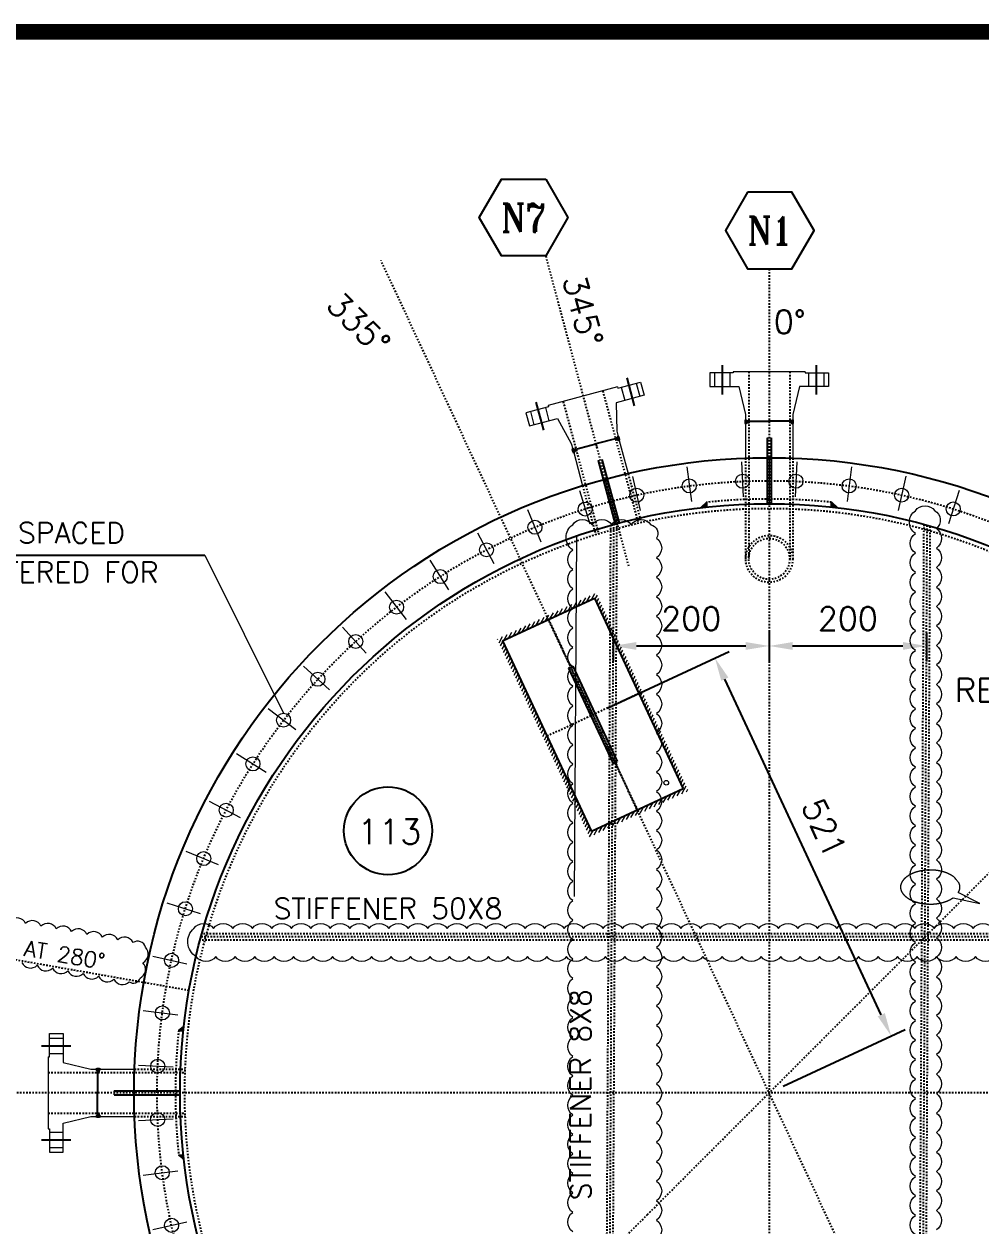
# Model space of a CAD drawing. Header units: inches. Extents: x 26960 to 35074, y -20333 to -19295.
# Drawn here: x 27238.6 to 27300, y -19386.9 to -19309.8 of the extents above; entities that cross this region are included whole.
import ezdxf
from ezdxf.enums import TextEntityAlignment as Align

# ---------------------------------------------------------------- set-up
doc = ezdxf.new("R2010")
doc.units = ezdxf.units.IN
doc.header["$LTSCALE"] = 200
doc.header["$MEASUREMENT"] = 0
for name, pattern in [('CENTER', [2, 1.25, -0.25, 0.25, -0.25]), ('CENTER2', [1.125, 0.75, -0.125, 0.125, -0.125]), ('DASHED', [0.75, 0.5, -0.25]), ('DASHED2', [0.375, 0.25, -0.125]), ('HIDDEN', [0.375, 0.25, -0.125]), ('PHANTOM2', [31.75, 15.875, -3.175, 3.175, -3.175, 3.175, -3.175])]:
    doc.linetypes.add(name, pattern=pattern)
for name, color, linetype, lineweight in [('1 (CEN)', 1, 'CENTER2', 9), ('AM_5', 3, 'Continuous', 15), ('B-OBJ', 7, 'Continuous', 13), ('EQUIPMENT', 4, 'Continuous', 13), ('Hidden Line', 3, 'HIDDEN', 9), ('OBJECT', 7, 'Continuous', 18)]:
    doc.layers.add(name, color=color, linetype=linetype, lineweight=lineweight)
for name, color, linetype in [('BORDER1', 3, 'Continuous'), ('BORDER2', 7, 'Continuous'), ('CEN', 3, 'CENTER'), ('CENTER', 1, 'CENTER'), ('DIMENSION', 8, 'Continuous'), ('text', 3, 'Continuous'), ('WELD', 5, 'Continuous')]:
    doc.layers.add(name, color=color, linetype=linetype)
doc.styles.add("ROMAN'S", font='romans.shx')
doc.styles.add('ROMANC', font='ROMANC', dxfattribs={"height": 5})
doc.styles.add('ROMANS', font='romans.shx')
doc.styles.add('ROMANT', font='romant.shx')
doc.styles.get("Standard").update_dxf_attribs({"font": 'romans.shx'})
doc.dimstyles.new('VEP-5', dxfattribs={"dimscale": 0, "dimtxt": 2.5, "dimasz": 2.5, "dimexe": 1, "dimexo": 1, "dimgap": 1, "dimtad": 1, "dimdec": 0, "dimlfac": 20, "dimzin": 9, "dimdsep": 46, "dimtxsty": 'ROMANS', "dimcen": 0, "dimclrd": 256, "dimclre": 256, "dimclrt": 40, "dimadec": 0, "dimazin": 0, "dimtfac": 1, "dimtdec": 0, "dimtofl": 0, "dimtmove": 0, "dimatfit": 3, "dimfxl": 1.25, "dimlwd": -1, "dimlwe": -1, "dimarcsym": 0})

# ---------------------------------------------------------------- blocks, each defined once
blk = doc.blocks.new('*U67')
at = {"layer": 'B-OBJ', "color": 2}
blk.add_line((0, 22.4), (0, -22.4), dxfattribs=at)
at = {"layer": 'B-OBJ', "color": 7}
blk.add_circle((0, -2.4), 9, dxfattribs=at)
blk = doc.blocks.new('*U66')
at = {"layer": 'B-OBJ', "color": 0, "linetype": 'ByBlock', "lineweight": -2}
for p, rotation in [((-18244.6, -22232), 4.999999999999995), ((-18312.8, -22240.9), 10), ((-18379.9, -22255.8), 15), ((-18445.4, -22276.5), 20.00000000000001), ((-18508.9, -22302.8), 25), ((-18569.9, -22334.5), 29.99999999999999), ((-18627.9, -22371.4), 35.00000000000001), ((-18682.4, -22413.3), 40.00000000000001), ((-18733.1, -22459.7), 45), ((-18779.5, -22510.4), 49.99999999999999), ((-18821.4, -22564.9), 54.99999999999999), ((-18858.3, -22622.9), 59.99999999999999), ((-18890, -22683.9), 65), ((-18916.3, -22747.4), 70), ((-18937, -22812.9), 75.00000000000001), ((-18951.9, -22880), 80.00000000000001), ((-18960.8, -22948.2), 85)]:
    blk.add_blockref('*U67', p, dxfattribs=dict(at, rotation=rotation))
at = {"layer": 'B-OBJ', "color": 0, "linetype": 'ByBlock', "lineweight": -2, "transparency": 16777216}
for p, rotation in [((-18244.6, -22232), 4.999999999999995), ((-18244.6, -22232), 4.999999999999995), ((-18244.6, -22232), 4.999999999999995), ((-18107.3, -22232), 355), ((-18107.3, -22232), 355), ((-18107.3, -22232), 355), ((-18312.8, -22240.9), 10), ((-18312.8, -22240.9), 10), ((-18312.8, -22240.9), 10), ((-18039.1, -22240.9), 350.0000000000001), ((-18039.1, -22240.9), 350.0000000000001), ((-18039.1, -22240.9), 350.0000000000001), ((-18379.9, -22255.8), 15), ((-18379.9, -22255.8), 15), ((-18379.9, -22255.8), 15), ((-17972, -22255.8), 345), ((-17972, -22255.8), 345), ((-17972, -22255.8), 345), ((-18445.4, -22276.5), 20.00000000000001), ((-18445.4, -22276.5), 20.00000000000001), ((-18445.4, -22276.5), 20.00000000000001), ((-17906.5, -22276.5), 340), ((-17906.5, -22276.5), 340), ((-17906.5, -22276.5), 340), ((-18508.9, -22302.8), 25), ((-18508.9, -22302.8), 25), ((-18508.9, -22302.8), 25), ((-17843, -22302.8), 335), ((-17843, -22302.8), 335), ((-17843, -22302.8), 335), ((-18569.9, -22334.5), 29.99999999999999), ((-18569.9, -22334.5), 29.99999999999999), ((-18569.9, -22334.5), 29.99999999999999), ((-17782, -22334.5), 329.9999999999999), ((-17782, -22334.5), 329.9999999999999), ((-17782, -22334.5), 329.9999999999999), ((-18627.9, -22371.4), 35.00000000000001), ((-18627.9, -22371.4), 35.00000000000001), ((-18627.9, -22371.4), 35.00000000000001), ((-17724, -22371.4), 325), ((-17724, -22371.4), 325), ((-17724, -22371.4), 325), ((-18682.4, -22413.3), 40.00000000000001), ((-18682.4, -22413.3), 40.00000000000001), ((-18682.4, -22413.3), 40.00000000000001), ((-18733.1, -22459.7), 45), ((-18733.1, -22459.7), 45), ((-18733.1, -22459.7), 45), ((-18779.5, -22510.4), 49.99999999999999), ((-18779.5, -22510.4), 49.99999999999999), ((-18779.5, -22510.4), 49.99999999999999), ((-18821.4, -22564.9), 54.99999999999999), ((-18821.4, -22564.9), 54.99999999999999), ((-18821.4, -22564.9), 54.99999999999999), ((-18858.3, -22622.9), 59.99999999999999), ((-18858.3, -22622.9), 59.99999999999999), ((-18858.3, -22622.9), 59.99999999999999), ((-18890, -22683.9), 65), ((-18890, -22683.9), 65), ((-18890, -22683.9), 65), ((-18916.3, -22747.4), 70), ((-18916.3, -22747.4), 70), ((-18916.3, -22747.4), 70), ((-18937, -22812.9), 75.00000000000001), ((-18937, -22812.9), 75.00000000000001), ((-18937, -22812.9), 75.00000000000001), ((-18951.9, -22880), 80.00000000000001), ((-18951.9, -22880), 80.00000000000001), ((-18951.9, -22880), 80.00000000000001), ((-18960.8, -22948.2), 85), ((-18960.8, -22948.2), 85), ((-18960.8, -22948.2), 85)]:
    blk.add_blockref('*U67', p, dxfattribs=dict(at, rotation=rotation))
at = {"layer": 'B-OBJ', "color": 0, "linetype": 'ByBlock', "lineweight": -2}
blk.add_blockref('*U67', (-18175.9, -22229), dxfattribs=at)
blk = doc.blocks.new('*D75')
at = {"layer": 'Defpoints', "color": 0, "transparency": 16777216}
for p in [(27282.895, -19350.459), (27275.068, -19354.109), (27286.376, -19378.359)]:
    blk.add_point(p, dxfattribs=at)
at = {"layer": 'text', "transparency": 16777216}
for p, q in [((27275.974, -19353.686), (27283.801, -19350.037)), ((27293.569, -19373.35), (27283.529, -19351.819)), ((27287.282, -19377.936), (27295.109, -19374.287))]:
    blk.add_line(p, q, dxfattribs=at)
for points in [[(27283.756, -19351.713), (27283.302, -19351.924), (27282.895, -19350.459)], [(27293.342, -19373.456), (27293.796, -19373.244), (27294.203, -19374.709)]]:
    blk.add_solid(points, dxfattribs=at)
at = {"layer": 'text', "color": 40, "transparency": 16777216, "insert": (27289.908, -19361.357), "char_height": 1.5, "attachment_point": 5, "rotation": 295, "style": 'ROMANS'}
blk.add_mtext('521', dxfattribs=at)
blk = doc.blocks.new('*D247')
at = {"layer": 'AM_5', "transparency": 16777216}
blk.add_line((27318.608, -19355.963), (27304.589, -19365.704), dxfattribs=at)
blk.add_solid([(27318.75, -19356.168), (27318.465, -19355.758), (27319.839, -19355.107)], dxfattribs=at)
at = {"layer": 'Defpoints', "color": 0, "transparency": 16777216}
for p in [(27319.839, -19355.107), (27252.913, -19401.611)]:
    blk.add_point(p, dxfattribs=at)
at = {"layer": 'AM_5', "color": 40, "transparency": 16777216, "insert": (27307.139, -19361.801), "char_height": 1.5, "attachment_point": 5, "rotation": 34.79354, "style": 'ROMANS'}
blk.add_mtext('%%c1630', dxfattribs=at)
blk = doc.blocks.new('*U254')
at = {"layer": 'BORDER1', "color": 154, "true_color": 0x1859a9, "const_width": 1}
blk.add_lwpolyline([(0, 564), (796, 564), (796, 0), (0, 0)], close=True, dxfattribs=at)
at = {"layer": 'BORDER2', "flags": 8}
for tag, height, style, p in [('REV-B', 2.7, 'ROMANS', (662.761, 125.679)), ('REV-A', 2.7, 'ROMANS', (662.761, 118.679)), ('RE-B', 7, 'ROMANT', (745.338, 6.155))]:
    blk.add_attdef(tag, text='', height=height, dxfattribs=dict(at, style=style)).set_placement(p, align=Align.CENTER)
at = {"layer": 'BORDER2', "style": 'ROMANS', "width": 4.59626}
for tag, p, p2 in [('DATE-B', (668.47, 125.679), (681.471, 125.679)), ('DATE-A', (668.47, 118.679), (681.471, 118.679))]:
    blk.add_attdef(tag, text='', height=2.7, dxfattribs=at).set_placement(p, p2, align=Align.FIT)
at = {"layer": 'BORDER2'}
for tag, height, style, p in [('DRN-B', 2.7, 'ROMANS', (689.553, 125.679)), ('CHD-B', 2.7, 'ROMANS', (701.606, 125.679)), ('APD-B', 2.7, 'ROMANS', (713.319, 125.679)), ('DRN-A', 2.7, 'ROMANS', (689.553, 118.679)), ('CHD-A', 2.7, 'ROMANS', (701.606, 118.679)), ('APD-A', 2.7, 'ROMANS', (713.319, 118.679)), ('CONS_CONT_VEND', 3.5, 'ROMANC', (726, 61.936))]:
    blk.add_attdef(tag, text='', height=height, dxfattribs=dict(at, style=style)).set_placement(p, align=Align.CENTER)
at = {"layer": 'BORDER2', "style": 'ROMANS', "width": 0.8}
for tag, p, height in [('1:X', (670.765, 103.492), 3), ('LOC', (709.611, 103.492), 3), ('PROJ_NO', (774.837, 103.492), 3), ('CONS_DRG_NO', (681.736, 53.264), 2.5)]:
    blk.add_attdef(tag, p, '', height=height, dxfattribs=at)
at = {"layer": 'BORDER2', "lineweight": 30, "width": 0.8, "flags": 104}
for tag, p in [('COMMENTS-B', (719.88, 127.5)), ('COMMENTS-A', (719.88, 120.5))]:
    blk.add_attdef(tag, text='', height=2.2, dxfattribs=at).set_placement(p, align=Align.MIDDLE_LEFT)
at = {"layer": 'BORDER2', "style": 'ROMANS', "width": 0.8}
for tag, p in [('PROJECT_TITLE_1', (726, 45.906)), ('PROJECT_TITLE_2', (726, 40.576))]:
    blk.add_attdef(tag, text='', height=3.5, dxfattribs=at).set_placement(p, align=Align.MIDDLE)
at = {"layer": 'BORDER2', "style": 'ROMANT', "width": 0.8}
for tag, p in [('DRG_TITLE_1', (726, 29.733)), ('DRG_TITLE_2', (726, 23.033)), ('DRG_TITLE_3', (726, 16.333))]:
    blk.add_attdef(tag, text='', height=4, dxfattribs=at).set_placement(p, align=Align.CENTER)
at = {"layer": 'BORDER2', "style": 'ROMANT'}
for tag, p in [('AR', (668.953, 6.155)), ('PA', (683.032, 6.155)), ('DC', (697.088, 6.155)), ('TS', (775.941, 6.155))]:
    blk.add_attdef(tag, p, '', height=7, dxfattribs=at)
for tag, p in [('SRNO', (736.791, 6.155)), ('SH', (771.828, 6.196))]:
    blk.add_attdef(tag, text='', height=7, dxfattribs=at).set_placement(p, align=Align.RIGHT)
at = {"layer": 'BORDER2', "style": 'ROMANS', "flags": 2}
blk.add_attdef('TB_VERSION', text='', height=2, dxfattribs=at).set_placement((1, -1), align=Align.TOP_LEFT)
blk = doc.blocks.new('*D258')
at = {"layer": 'Defpoints', "color": 0, "transparency": 16777216}
for p in [(27276.356, -19348.165), (27286.376, -19349.688), (27286.376, -19349.688)]:
    blk.add_point(p, dxfattribs=at)
at = {"layer": 'text', "transparency": 16777216}
for p, q in [((27276.356, -19349.165), (27276.356, -19350.688)), ((27277.856, -19349.688), (27284.876, -19349.688)), ((27286.376, -19350.688), (27286.376, -19350.688))]:
    blk.add_line(p, q, dxfattribs=at)
for points in [[(27277.856, -19349.438), (27277.856, -19349.938), (27276.356, -19349.688)], [(27284.876, -19349.938), (27284.876, -19349.438), (27286.376, -19349.688)]]:
    blk.add_solid(points, dxfattribs=at)
at = {"layer": 'text', "color": 40, "transparency": 16777216, "insert": (27281.366, -19347.938), "char_height": 1.5, "attachment_point": 5, "style": 'ROMANS'}
blk.add_mtext('200', dxfattribs=at)
blk = doc.blocks.new('*D259')
at = {"layer": 'Defpoints', "color": 0, "transparency": 16777216}
for p in [(27286.376, -19347.785), (27296.459, -19347.839), (27296.459, -19349.688)]:
    blk.add_point(p, dxfattribs=at)
at = {"layer": 'text', "transparency": 16777216}
for p, q in [((27286.376, -19348.785), (27286.376, -19350.688)), ((27296.459, -19348.839), (27296.459, -19350.688)), ((27287.876, -19349.688), (27294.959, -19349.688))]:
    blk.add_line(p, q, dxfattribs=at)
for points in [[(27287.876, -19349.438), (27287.876, -19349.938), (27286.376, -19349.688)], [(27294.959, -19349.938), (27294.959, -19349.438), (27296.459, -19349.688)]]:
    blk.add_solid(points, dxfattribs=at)
at = {"layer": 'text', "color": 40, "transparency": 16777216, "insert": (27291.417, -19347.938), "char_height": 1.5, "attachment_point": 5, "style": 'ROMANS'}
blk.add_mtext('200', dxfattribs=at)
blk = doc.blocks.new('REVISION')
at = {"layer": 'DIMENSION', "color": 1, "linetype": 'DASHED2'}
blk.add_lwpolyline([(-2.54, 13.64), (-11.2, 28.64), (-19.86, 13.64)], close=True, dxfattribs=at)
at = {"layer": 'DIMENSION', "color": 1, "linetype": 'DASHED2', "attachment_point": 1, "style": "ROMAN'S"}
for s, insert, char_height, width in [('REV.', (-58.22, 25.99), 12, 56.2034), ('B', (-13.63, 22.64), 8, 5.5972)]:
    blk.add_mtext(s, dxfattribs=dict(at, insert=insert, char_height=char_height, width=width))

msp = doc.modelspace()

# ---------------------------------------------------------------- hatches: boundary and pattern name
at = {"linetype": 'DASHED'}
h = msp.add_hatch(dxfattribs=at)
h.set_pattern_fill('ANSI37', color=5, scale=0.025)
h.set_pattern_definition([(45, (28930.1768984, -18507.213681), (-0.002209708691, 0.002209708691), []), (135, (28930.1768984, -18507.213681), (-0.002209708691, -0.002209708691), [])])
h.paths.add_polyline_path([(27284.86614, -19335.1808, 0.279062), (27284.86614, -19335.43229), (27284.98114, -19335.34404), (27285.06114, -19335.34404), (27285.06114, -19335.26904), (27284.98114, -19335.26904)])
h.paths.add_polyline_path([(27287.88614, -19335.43229, 0.279062), (27287.88614, -19335.1808), (27287.77114, -19335.26904), (27287.69114, -19335.26904), (27287.69114, -19335.34404), (27287.77114, -19335.34404)])
h = msp.add_hatch(dxfattribs=at)
h.set_pattern_fill('ANSI37', color=5, scale=0.025, angle=15)
h.set_pattern_definition([(60, (28648.7230714, -18111.4432517), (-0.002706329387, 0.0015625), []), (150, (28648.7230714, -18111.4432517), (-0.0015625, -0.002706329387), [])])
h.paths.add_polyline_path([(27273.76858, -19337.03584, 0.279062), (27273.83367, -19337.27875), (27273.92191, -19337.16375), (27273.99919, -19337.14305), (27273.97978, -19337.0706), (27273.9025, -19337.09131)])
h.paths.add_polyline_path([(27276.75077, -19336.49712, 0.279062), (27276.68568, -19336.2542), (27276.59743, -19336.3692), (27276.52016, -19336.38991), (27276.53957, -19336.46235), (27276.61685, -19336.44165)])
h = msp.add_hatch(dxfattribs=at)
h.set_pattern_fill('ANSI37', color=5, scale=0.025, angle=90)
h.set_pattern_definition([(135, (26415.2307982, -17734.5582722), (-0.002209708691, -0.002209708691), []), (225, (26415.2307982, -17734.5582722), (0.002209708691, -0.002209708691), [])])
h.paths.add_polyline_path([(27243.19792, -19379.86903, 0.279062), (27243.4494, -19379.86903), (27243.36116, -19379.75403), (27243.36116, -19379.67403), (27243.28616, -19379.67403), (27243.28616, -19379.75403)])
h.paths.add_polyline_path([(27243.4494, -19376.84903, 0.279062), (27243.19792, -19376.84903), (27243.28616, -19376.96403), (27243.28616, -19377.04403), (27243.36116, -19377.04403), (27243.36116, -19376.96403)])
at = {"layer": 'B-OBJ'}
h = msp.add_hatch(dxfattribs=at)
h.set_pattern_fill('ANSI31', color=0, scale=1.5, angle=15)
h.set_pattern_definition([(60, (0, -10.10045), (-0.1623797632, 0.09375), [])])
h.paths.add_polyline_path([(27277.92086, -19360.2266), (27274.97536, -19361.60011), (27269.27001, -19349.36496), (27272.21551, -19347.99145), (27272.10986, -19347.76487), (27268.93778, -19349.24404), (27274.85443, -19361.93235), (27278.02651, -19360.45318)])
h.paths.add_polyline_path([(27281.19859, -19358.97402), (27275.28193, -19346.28571), (27272.10986, -19347.76487), (27272.21551, -19347.99145), (27275.16101, -19346.61794), (27280.86636, -19358.85309), (27277.92086, -19360.2266), (27278.02651, -19360.45318)])
h.paths.add_polyline_path([(27290.04426, -19358.98809), (27291.81021, -19362.77516), (27289.77101, -19363.72605), (27288.00507, -19359.93898)], flags=9)
h.paths.add_polyline_path([(27290.04426, -19358.98809), (27291.81021, -19362.77516), (27289.77101, -19363.72605), (27288.00507, -19359.93898)], flags=9)
at = {"layer": 'WELD'}
h = msp.add_hatch(dxfattribs=at)
h.set_pattern_fill('ANSI37', color=256, scale=0.25, angle=270)
h.set_pattern_definition([(315, (0, -10.10045), (0.022097086912, 0.022097086912), []), (45, (0, -10.10045), (-0.022097086912, 0.022097086912), [])])
h.paths.add_polyline_path([(27315.9714, -19401.87415, -0.00185527), (27315.79608, -19402.09313), (27316.00951, -19402.30634)])
h.paths.add_polyline_path([(27310.14231, -19407.75306, -0.00179368), (27309.9308, -19407.92282), (27310.35573, -19407.96628)])
h.paths.add_polyline_path([(27248.4867, -19382.35903), (27248.81743, -19382.6232, -0.00175769), (27248.78838, -19382.35903)])
h.paths.add_polyline_path([(27248.81743, -19374.09486), (27248.4867, -19374.35903), (27248.78838, -19374.35903, -0.00175769)])
h.paths.add_polyline_path([(27282.37614, -19340.46958), (27282.00516, -19340.8126, -0.00246882), (27282.37614, -19340.77126)])
h.paths.add_polyline_path([(27290.74713, -19340.8126), (27290.37614, -19340.46958), (27290.37614, -19340.77126, -0.00246882)])

# ---------------------------------------------------------------- linework, layer by layer
at = {"color": 7, "linetype": 'DASHED', "ltscale": 0.0001}
for p, q in [((27285.06114, -19332.09404, 0.22725), (27285.06114, -19335.43229, 0.22725)), ((27287.69114, -19332.09404, 0.22725), (27287.69114, -19335.43229, 0.22725)), ((27273.15803, -19334.00379, 0.22725), (27274.02203, -19337.22828, 0.22725)), ((27275.69841, -19333.32309, 0.22725), (27276.56241, -19336.54759, 0.22725)), ((27285.06114, -19335.26904, 0.22725), (27285.06114, -19344.10245, 0.22725)), ((27287.69114, -19335.26904, 0.22725), (27287.69114, -19344.10245, 0.22725)), ((27273.97978, -19337.0706, 0.22725), (27275.43254, -19342.49239, 0.22725)), ((27276.52016, -19336.38991, 0.22725), (27277.97292, -19341.81169, 0.22725)), ((27240.11116, -19377.04403, 0.22725), (27248.89921, -19377.04403, 0.22725)), ((27240.11116, -19379.67403, 0.22725), (27248.89921, -19379.67403, 0.22725))]:
    msp.add_line(p, q, dxfattribs=at)
at = {"color": 0}
for p, q in [((27284.86614, -19335.1808, 0.22725), (27284.98114, -19335.26904, 0.22725)), ((27284.86614, -19335.43229, 0.22725), (27284.98114, -19335.34404, 0.22725)), ((27284.98114, -19335.26904, 0.22725), (27285.06114, -19335.26904, 0.22725)), ((27284.98114, -19335.34404, 0.22725), (27285.06114, -19335.34404, 0.22725)), ((27285.06114, -19335.26904, 0.22725), (27286.37614, -19335.26904, 0.22725)), ((27287.69114, -19335.26904, 0.22725), (27286.37614, -19335.26904, 0.22725)), ((27287.77114, -19335.26904, 0.22725), (27287.69114, -19335.26904, 0.22725)), ((27287.77114, -19335.34404, 0.22725), (27287.69114, -19335.34404, 0.22725)), ((27287.88614, -19335.1808, 0.22725), (27287.77114, -19335.26904, 0.22725)), ((27287.88614, -19335.43229, 0.22725), (27287.77114, -19335.34404, 0.22725)), ((27276.68568, -19336.2542, 0.22725), (27276.59743, -19336.3692, 0.22725)), ((27273.76858, -19337.03584, 0.22725), (27273.9025, -19337.09131, 0.22725)), ((27273.9025, -19337.09131, 0.22725), (27273.97978, -19337.0706, 0.22725)), ((27273.97978, -19337.0706, 0.22725), (27275.24997, -19336.73025, 0.22725)), ((27276.52016, -19336.38991, 0.22725), (27275.24997, -19336.73025, 0.22725)), ((27276.59743, -19336.3692, 0.22725), (27276.52016, -19336.38991, 0.22725)), ((27276.61685, -19336.44165, 0.22725), (27276.53957, -19336.46235, 0.22725)), ((27276.75077, -19336.49712, 0.22725), (27276.61685, -19336.44165, 0.22725)), ((27273.83367, -19337.27875, 0.22725), (27273.92191, -19337.16375, 0.22725)), ((27273.92191, -19337.16375, 0.22725), (27273.99919, -19337.14305, 0.22725)), ((27243.19792, -19376.84903, 0.22725), (27243.28616, -19376.96403, 0.22725)), ((27243.28616, -19376.96403, 0.22725), (27243.28616, -19377.04403, 0.22725)), ((27243.28616, -19377.04403, 0.22725), (27243.28616, -19378.35903, 0.22725)), ((27243.4494, -19376.84903, 0.22725), (27243.36116, -19376.96403, 0.22725)), ((27243.36116, -19376.96403, 0.22725), (27243.36116, -19377.04403, 0.22725)), ((27243.28616, -19379.67403, 0.22725), (27243.28616, -19378.35903, 0.22725)), ((27243.19792, -19379.86903, 0.22725), (27243.28616, -19379.75403, 0.22725)), ((27243.28616, -19379.75403, 0.22725), (27243.28616, -19379.67403, 0.22725)), ((27243.36116, -19379.75403, 0.22725), (27243.36116, -19379.67403, 0.22725)), ((27243.4494, -19379.86903, 0.22725), (27243.36116, -19379.75403, 0.22725))]:
    msp.add_line(p, q, dxfattribs=at)
at = {"color": 7, "linetype": 'DASHED'}
for p, q in [((27286.25014, -19336.32466, 0.22725), (27286.24786, -19340.55903, 0.22725)), ((27286.50442, -19336.32466, 0.22725), (27286.50442, -19340.55903, 0.22725)), ((27275.40147, -19337.78251, 0.22725), (27276.49521, -19341.87319, 0.22725)), ((27275.64709, -19337.7167, 0.22725), (27276.74302, -19341.80678, 0.22725)), ((27244.34178, -19378.23075, 0.22725), (27248.57614, -19378.23075, 0.22725)), ((27244.34178, -19378.48503, 0.22725), (27248.57614, -19378.48731, 0.22725))]:
    msp.add_line(p, q, dxfattribs=at)
at = {"color": 4, "linetype": 'DASHED', "ltscale": 0.0001}
for p, q in [((27284.86614, -19337.63701, 0.22725), (27284.86614, -19344.10245, 0.22725)), ((27287.88614, -19337.63701, 0.22725), (27287.88614, -19344.10245, 0.22725)), ((27277.32139, -19338.62672, 0.22725), (27278.16334, -19341.7689, 0.22725)), ((27274.4043, -19339.40835, 0.22725), (27275.24568, -19342.54845, 0.22725)), ((27245.65413, -19376.84903, 0.22725), (27248.90656, -19376.84903, 0.22725)), ((27245.65413, -19379.86903, 0.22725), (27248.90656, -19379.86903, 0.22725))]:
    msp.add_line(p, q, dxfattribs=at)
for p, q in [((27282.37614, -19340.46958, 0.22725), (27282.00516, -19340.8126, 0.22725)), ((27282.37614, -19340.77126, 0.22725), (27282.37614, -19340.46958, 0.22725)), ((27290.37614, -19340.77126, 0.22725), (27290.37614, -19340.46958, 0.22725)), ((27290.37614, -19340.46958, 0.22725), (27290.74713, -19340.8126, 0.22725)), ((27248.4867, -19374.35903, 0.22725), (27248.81743, -19374.09486, 0.22725)), ((27248.4867, -19374.35903, 0.22725), (27248.78838, -19374.35903, 0.22725)), ((27248.4867, -19382.35903, 0.22725), (27248.78838, -19382.35903, 0.22725)), ((27248.4867, -19382.35903, 0.22725), (27248.81743, -19382.6232, 0.22725))]:
    msp.add_line(p, q)
at = {"color": 7, "linetype": 'DASHED', "ltscale": 5e-05}
for p, q in [((27276.18977, -19341.91577, 0.22725), (27275.80187, -19414.69323, 0.22725)), ((27276.59035, -19341.80781, 0.22725), (27276.20128, -19414.80545, 0.22725)), ((27296.29023, -19341.89594, 0.22725), (27295.90098, -19414.92626, 0.22725)), ((27296.68964, -19342.00744, 0.22725), (27296.30156, -19414.81902, 0.22725)), ((27322.88368, -19368.55903, 0.22725), (27249.86861, -19368.55903, 0.22725)), ((27322.77395, -19368.15903, 0.22725), (27249.97834, -19368.15903, 0.22725))]:
    msp.add_line(p, q, dxfattribs=at)
at = {"color": 0, "linetype": 'DASHED'}
for p, q in [((27269.27001, -19349.36496, 0.22725), (27275.16101, -19346.61794, 0.22725)), ((27275.16101, -19346.61794, 0.22725), (27280.86636, -19358.85309, 0.22725)), ((27269.27001, -19349.36496, 0.22725), (27274.97536, -19361.60011, 0.22725)), ((27273.5059, -19351.11363, 0.22725), (27273.77779, -19350.98685, 0.22725)), ((27273.77779, -19350.98685, 0.22725), (27276.63047, -19357.10442, 0.22725)), ((27273.5059, -19351.11363, 0.22725), (27276.35857, -19357.23121, 0.22725)), ((27273.94048, -19352.04558, 0.22725), (27274.21237, -19351.9188, 0.22725)), ((27274.40396, -19353.03953, 0.22725), (27274.67586, -19352.91275, 0.22725)), ((27275.46051, -19355.3053, 0.22725), (27275.7324, -19355.17852, 0.22725)), ((27275.924, -19356.29926, 0.22725), (27276.19589, -19356.17247, 0.22725)), ((27276.35857, -19357.23121, 0.22725), (27276.63047, -19357.10442, 0.22725)), ((27280.86636, -19358.85309, 0.22725), (27274.97536, -19361.60011, 0.22725))]:
    msp.add_line(p, q, dxfattribs=at)
at = {"elevation": 0.22725}
for points in [[(27272.03362, -19319.74724), (27273.45416, -19322.20768), (27272.03362, -19324.66812), (27269.19256, -19324.66812), (27267.77202, -19322.20768), (27269.19256, -19319.74724)], [(27284.99365, -19320.57653), (27283.57311, -19323.03696), (27284.99365, -19325.4974), (27287.83471, -19325.4974), (27289.25525, -19323.03696), (27287.83471, -19320.57653)]]:
    msp.add_lwpolyline(points, close=True, dxfattribs=at)
for radius in [40.75, 37.8]:
    msp.add_circle((27286.37614, -19378.35903, 0.22725), radius)
at = {"color": 4, "linetype": 'DASHED', "ltscale": 0.0001}
msp.add_circle((27286.37614, -19344.10245, 0.22725), 1.51, dxfattribs=at)
at = {"color": 7, "linetype": 'DASHED', "ltscale": 0.0001}
msp.add_circle((27286.37614, -19344.10245, 0.22725), 1.315, dxfattribs=at)
at = {"color": 0}
for centre, start, end in [((27285.07389, -19335.30654, 0.22725), 148.8152036, 211.1847964), ((27287.67839, -19335.30654, 0.22725), 328.8152036, 31.1847964), ((27276.51755, -19336.42943, 0.22725), 343.8152036, 46.1847964), ((27274.0018, -19337.10352, 0.22725), 163.8152036, 226.1847964), ((27243.32366, -19377.05678, 0.22725), 58.8152036, 121.1847964), ((27243.32366, -19379.66128, 0.22725), 238.8152036, 301.1847964)]:
    msp.add_arc(centre, 0.24284, start, end, dxfattribs=at)
at = {"color": 7, "linetype": 'DASHED', "ltscale": 5e-05}
for start, end in [(83.9735895, 96.0264105), (173.9735895, 186.0264105)]:
    msp.add_arc((27286.37614, -19378.35903, 0.22725), 38.1, start, end, dxfattribs=at)
at = {"layer": '1 (CEN)', "ltscale": 0.5}
msp.add_line((27250.16214, -19343.85234, 0.22725), (27255.21719, -19353.99992, 0.22725), dxfattribs=at)
at = {"layer": 'B-OBJ', "color": 4}
for p, q in [((27286.25014, -19336.32466, 0.22725), (27286.50214, -19336.32466, 0.22725)), ((27275.40147, -19337.78251, 0.22725), (27275.64489, -19337.71729, 0.22725)), ((27286.37614, -19337.60903, 0.22725), (27286.37614, -19340.55903, 0.22725)), ((27275.8556, -19338.9905, 0.22725), (27276.61912, -19341.83998, 0.22725)), ((27244.34178, -19378.48503, 0.22725), (27244.34178, -19378.23303, 0.22725))]:
    msp.add_line(p, q, dxfattribs=at)
at = {"layer": 'B-OBJ', "color": 8}
msp.add_line((27273.87614, -19365.76999, 0.22725), (27274.03597, -19342.63005, 0.22725), dxfattribs=at)
at = {"layer": 'B-OBJ', "color": 6}
for points in [[(27295.7535, -19387.47219, -0.5206), (27295.7535, -19386.22219, -0.5206), (27295.7535, -19384.97219, -0.5206), (27295.7535, -19383.72219, -0.5206), (27295.7535, -19382.47219, -0.5206), (27295.7535, -19381.22219, -0.5206), (27295.7535, -19379.97219, -0.5206), (27295.7535, -19378.72219, -0.5206), (27295.7535, -19377.47219, -0.5206), (27295.7535, -19376.22219, -0.5206), (27295.7535, -19374.97219, -0.5206), (27295.7535, -19373.72219, -0.5206), (27295.7535, -19372.47219, -0.5206), (27295.7535, -19371.22219, -0.5206), (27295.7535, -19369.97219, -0.5206), (27295.7535, -19368.72219, -0.5206), (27295.7535, -19367.47219, -0.5206), (27295.7535, -19366.22219, -0.5206), (27295.7535, -19364.97219, -0.5206), (27295.7535, -19363.72219, -0.5206), (27295.7535, -19362.47219, -0.5206), (27295.7535, -19361.22219, -0.5206), (27295.7535, -19359.97219, -0.5206), (27295.7535, -19358.72219, -0.5206), (27295.7535, -19357.47219, -0.5206), (27295.7535, -19356.22219, -0.5206), (27295.7535, -19354.97219, -0.5206), (27295.7535, -19353.72219, -0.5206), (27295.7535, -19352.47219, -0.5206), (27295.7535, -19351.22219, -0.5206), (27295.7535, -19349.97219, -0.5206), (27295.7535, -19348.72219, -0.5206), (27295.7535, -19347.47219, -0.5206), (27295.7535, -19346.22219, -0.5206), (27295.7535, -19344.97219, -0.5206), (27295.7535, -19343.72219, -0.5206), (27295.7535, -19342.47219, -0.5206), (27295.7535, -19341.01339, -0.5206), (27297.0035, -19341.01339, -0.5206), (27297.1099, -19342.15699, -0.5206), (27297.1099, -19343.40699, -0.5206), (27297.1099, -19344.65699, -0.5206), (27297.1099, -19345.90699, -0.5206), (27297.1099, -19347.15699, -0.5206), (27297.1099, -19348.40699, -0.5206), (27297.1099, -19349.65699, -0.5206), (27297.1099, -19350.90699, -0.5206), (27297.1099, -19352.15699, -0.5206), (27297.1099, -19353.40699, -0.5206), (27297.1099, -19354.65699, -0.5206), (27297.1099, -19355.90699, -0.5206), (27297.1099, -19357.15699, -0.5206), (27297.1099, -19358.40699, -0.5206), (27297.1099, -19359.65699, -0.5206), (27297.1099, -19360.90699, -0.5206), (27297.1099, -19362.15699, -0.5206), (27297.1099, -19363.40699, -0.5206), (27297.1099, -19364.65699, -0.5206), (27297.1099, -19365.90699, -0.5206), (27297.1099, -19367.15699, -0.5206), (27297.1099, -19368.40699, -0.5206), (27297.1099, -19369.65699, -0.5206), (27297.1099, -19370.90699, -0.5206), (27297.1099, -19372.15699, -0.5206), (27297.1099, -19373.40699, -0.5206), (27297.1099, -19374.65699, -0.5206), (27297.1099, -19375.90699, -0.5206), (27297.1099, -19377.15699, -0.5206), (27297.1099, -19378.40699, -0.5206), (27297.1099, -19379.65699, -0.5206), (27297.1099, -19380.90699, -0.5206), (27297.1099, -19382.15699, -0.5206), (27297.1099, -19383.40699, -0.5206), (27297.1099, -19384.65699, -0.5206), (27297.1099, -19385.90699, -0.5206), (27297.1099, -19387.15699, -0.5206)], [(27273.7709, -19387.27682, -0.5206), (27273.7709, -19386.02682, -0.5206), (27273.7709, -19384.77682, -0.5206), (27273.7709, -19383.52682, -0.5206), (27273.7709, -19382.27682, -0.5206), (27273.7709, -19381.02682, -0.5206), (27273.7709, -19379.77682, -0.5206), (27273.7709, -19378.52682, -0.5206), (27273.7709, -19377.27682, -0.5206), (27273.7709, -19376.02682, -0.5206), (27273.7709, -19374.77682, -0.5206), (27273.7709, -19373.52682, -0.5206), (27273.7709, -19372.27682, -0.5206), (27273.7709, -19371.02682, -0.5206), (27273.7709, -19369.77682, -0.5206), (27273.7709, -19368.52682, -0.5206), (27273.7709, -19367.27682, -0.5206), (27273.7709, -19366.02682, -0.5206), (27273.7709, -19364.77682, -0.5206), (27273.7709, -19363.52682, -0.5206), (27273.7709, -19362.27682, -0.5206), (27273.7709, -19361.02682, -0.5206), (27273.7709, -19359.77682, -0.5206), (27273.7709, -19358.52682, -0.5206), (27273.7709, -19357.27682, -0.5206), (27273.7709, -19356.02682, -0.5206), (27273.7709, -19354.77682, -0.5206), (27273.7709, -19353.52682, -0.5206), (27273.7709, -19352.27682, -0.5206), (27273.7709, -19351.02682, -0.5206), (27273.7709, -19349.77682, -0.5206), (27273.7709, -19348.52682, -0.5206), (27273.7709, -19347.27682, -0.5206), (27273.7709, -19346.02682, -0.5206), (27273.7709, -19344.77682, -0.5206), (27273.7709, -19343.52682, -0.5206), (27273.7709, -19341.90959, -0.5206), (27275.0209, -19341.90959, -0.5206), (27276.2709, -19341.90959, -0.5206), (27277.5209, -19341.90959, -0.5206), (27278.7709, -19341.90959, -0.5206), (27279.15186, -19342.77864, -0.5206), (27279.15186, -19344.02864, -0.5206), (27279.15186, -19345.27864, -0.5206), (27279.15186, -19346.52864, -0.5206), (27279.15186, -19347.77864, -0.5206), (27279.15186, -19349.02864, -0.5206), (27279.15186, -19350.27864, -0.5206), (27279.15186, -19351.52864, -0.5206), (27279.15186, -19352.77864, -0.5206), (27279.15186, -19354.02864, -0.5206), (27279.15186, -19355.27864, -0.5206), (27279.15186, -19356.52864, -0.5206), (27279.15186, -19357.77864, -0.5206), (27279.15186, -19359.02864, -0.5206), (27279.15186, -19360.27864, -0.5206), (27279.15186, -19361.52864, -0.5206), (27279.15186, -19362.77864, -0.5206), (27279.15186, -19364.02864, -0.5206), (27279.15186, -19365.27864, -0.5206), (27279.15186, -19366.52864, -0.5206), (27279.15186, -19367.77864, -0.5206), (27279.15186, -19369.02864, -0.5206), (27279.15186, -19370.27864, -0.5206), (27279.15186, -19371.52864, -0.5206), (27279.15186, -19372.77864, -0.5206), (27279.15186, -19374.02864, -0.5206), (27279.15186, -19375.27864, -0.5206), (27279.15186, -19376.52864, -0.5206), (27279.15186, -19377.77864, -0.5206), (27279.15186, -19379.02864, -0.5206), (27279.15186, -19380.27864, -0.5206), (27279.15186, -19381.52864, -0.5206), (27279.15186, -19382.77864, -0.5206), (27279.15186, -19384.02864, -0.5206), (27279.15186, -19385.27864, -0.5206), (27279.15186, -19386.52864, -0.5206), (27279.15186, -19387.77864, -0.5206)], [(27238.42285, -19370.00138, 0.52056705), (27239.4072, -19370.1776, 0.52056705), (27240.39155, -19370.35383, 0.52056705), (27241.37589, -19370.53006, 0.52056705), (27242.36024, -19370.70629, 0.52056705), (27243.34459, -19370.88252, 0.52056705), (27244.32894, -19371.05875, 0.52056705), (27245.31329, -19371.23498, 0.52056705), (27246.0059, -19370.99223, 0.52056705), (27246.18213, -19370.00788, 0.52056705), (27246.35836, -19369.02353, 0.52056705), (27245.55616, -19368.72047, 0.52056705), (27244.57181, -19368.54424, 0.52056705), (27243.58746, -19368.36801, 0.52056705), (27242.60311, -19368.19178, 0.52056705), (27241.61876, -19368.01555, 0.52056705), (27240.63441, -19367.83932, 0.52056705), (27239.65006, -19367.66309, 0.52056705), (27238.66571, -19367.48687, 0.52056705), (27237.68136, -19367.31064, 0.52056705)], [(27300.8634, -19369.61709, -0.5206), (27299.6134, -19369.61709, -0.5206), (27298.3634, -19369.61709, -0.5206), (27297.1134, -19369.61709, -0.5206), (27295.8634, -19369.61709, -0.5206), (27294.6134, -19369.61709, -0.5206), (27293.3634, -19369.61709, -0.5206), (27292.1134, -19369.61709, -0.5206), (27290.8634, -19369.61709, -0.5206), (27289.6134, -19369.61709, -0.5206), (27288.3634, -19369.61709, -0.5206), (27287.1134, -19369.61709, -0.5206), (27285.8634, -19369.61709, -0.5206), (27284.6134, -19369.61709, -0.5206), (27283.3634, -19369.61709, -0.5206), (27282.1134, -19369.61709, -0.5206), (27280.8634, -19369.61709, -0.5206), (27279.6134, -19369.61709, -0.5206), (27278.3634, -19369.61709, -0.5206), (27277.1134, -19369.61709, -0.5206), (27275.8634, -19369.61709, -0.5206), (27274.6134, -19369.61709, -0.5206), (27273.3634, -19369.61709, -0.5206), (27272.1134, -19369.61709, -0.5206), (27270.8634, -19369.61709, -0.5206), (27269.6134, -19369.61709, -0.5206), (27268.3634, -19369.61709, -0.5206), (27267.1134, -19369.61709, -0.5206), (27265.8634, -19369.61709, -0.5206), (27264.6134, -19369.61709, -0.5206), (27263.3634, -19369.61709, -0.5206), (27262.1134, -19369.61709, -0.5206), (27260.8634, -19369.61709, -0.5206), (27259.6134, -19369.61709, -0.5206), (27258.3634, -19369.61709, -0.5206), (27257.1134, -19369.61709, -0.5206), (27255.8634, -19369.61709, -0.5206), (27254.6134, -19369.61709, -0.5206), (27253.3634, -19369.61709, -0.5206), (27252.1134, -19369.61709, -0.5206), (27250.8634, -19369.61709, -0.5206), (27249.6134, -19369.61709, -0.5206), (27249.4656, -19367.81149, -0.5206), (27250.7156, -19367.81149, -0.5206), (27251.9656, -19367.81149, -0.5206), (27253.2156, -19367.81149, -0.5206), (27254.4656, -19367.81149, -0.5206), (27255.7156, -19367.81149, -0.5206), (27256.9656, -19367.81149, -0.5206), (27258.2156, -19367.81149, -0.5206), (27259.4656, -19367.81149, -0.5206), (27260.7156, -19367.81149, -0.5206), (27261.9656, -19367.81149, -0.5206), (27263.2156, -19367.81149, -0.5206), (27264.4656, -19367.81149, -0.5206), (27265.7156, -19367.81149, -0.5206), (27266.9656, -19367.81149, -0.5206), (27268.2156, -19367.81149, -0.5206), (27269.4656, -19367.81149, -0.5206), (27270.7156, -19367.81149, -0.5206), (27271.9656, -19367.81149, -0.5206), (27273.2156, -19367.81149, -0.5206), (27274.4656, -19367.81149, -0.5206), (27275.7156, -19367.81149, -0.5206), (27276.9656, -19367.81149, -0.5206), (27278.2156, -19367.81149, -0.5206), (27279.4656, -19367.81149, -0.5206), (27280.7156, -19367.81149, -0.5206), (27281.9656, -19367.81149, -0.5206), (27283.2156, -19367.81149, -0.5206), (27284.4656, -19367.81149, -0.5206), (27285.7156, -19367.81149, -0.5206), (27286.9656, -19367.81149, -0.5206), (27288.2156, -19367.81149, -0.5206), (27289.4656, -19367.81149, -0.5206), (27290.7156, -19367.81149, -0.5206), (27291.9656, -19367.81149, -0.5206), (27293.2156, -19367.81149, -0.5206), (27294.4656, -19367.81149, -0.5206), (27295.7156, -19367.81149, -0.5206), (27296.9656, -19367.81149, -0.5206), (27298.2156, -19367.81149, -0.5206), (27299.4656, -19367.81149, -0.5206), (27300.7156, -19367.81149, -0.5206)]]:
    msp.add_lwpolyline(points, format="xyb", dxfattribs=at)
msp.add_circle((27279.773, -19358.46165), 0.15, dxfattribs=at)
at = {"layer": 'CEN', "color": 2, "linetype": 'CENTER'}
for p, q in [((27283.36114, -19331.67404, 0.22725), (27283.36114, -19333.54654, 0.22725)), ((27289.39114, -19331.67404, 0.22725), (27289.39114, -19333.54654, 0.22725)), ((27277.23178, -19332.47741, 0.22725), (27277.71642, -19334.28611, 0.22725)), ((27271.40725, -19334.03809, 0.22725), (27271.89189, -19335.84679, 0.22725)), ((27239.69116, -19375.34403, 0.22725), (27241.56366, -19375.34403, 0.22725)), ((27239.69116, -19381.37403, 0.22725), (27241.56366, -19381.37403, 0.22725))]:
    msp.add_line(p, q, dxfattribs=at)
at = {"layer": 'CENTER', "linetype": 'CENTER', "ltscale": 0.0001}
for p, q in [((27272.03362, -19324.66812, 0.22725), (27275.29805, -19336.88637, 0.22725)), ((27312.54117, -19434.4701, 0.22725), (27261.47762, -19324.96398, 0.22725)), ((27286.37614, -19325.4974, 0.22725), (27286.37614, -19335.43229, 0.22725)), ((27286.37614, -19335.26904, 0.22725), (27286.37614, -19424.26111, 0.22725)), ((27275.25365, -19336.72927, 0.22725), (27277.36135, -19344.61807, 0.22725)), ((27276.39007, -19341.8612, 0.22725), (27276.00157, -19414.74993, 0.22725)), ((27296.48994, -19341.9511, 0.22725), (27296.10127, -19414.87323, 0.22725)), ((27272.21551, -19347.99145, 0.22725), (27277.97157, -19360.33536, 0.22725)), ((27278.56282, -19386.17235, 0.22725), (27312.65074, -19352.08443, 0.22725)), ((27278.01368, -19352.73552, 0.22725), (27272.12268, -19355.48254, 0.22725)), ((27249.15041, -19371.79513, 0.22725), (27231.54561, -19368.69092, 0.22725)), ((27322.8294, -19368.35903, 0.22725), (27249.92289, -19368.35903, 0.22725)), ((27338.00203, -19378.35903, 0.22725), (27225.55664, -19378.35903, 0.22725)), ((27278.56282, -19386.17235, 0.22725), (27250.73784, -19413.99733, 0.22725))]:
    msp.add_line(p, q, dxfattribs=at)
at = {"layer": 'CENTER', "ltscale": 5}
msp.add_line((27216.44434, -19343.85234, 0.22725), (27250.16214, -19343.85234, 0.22725), dxfattribs=at)
at = {"layer": 'CENTER', "linetype": 'CENTER', "ltscale": 0.0001}
msp.add_circle((27286.37614, -19378.35903, 0.22725), 39.275, dxfattribs=at)
at = {"layer": 'DIMENSION', "linetype": 'DASHED', "ltscale": 0.0001}
msp.add_circle((27286.37614, -19378.35903, 0.22725), 37.5, dxfattribs=at)
at = {"layer": 'EQUIPMENT'}
for p, q in [((27284.07364, -19332.17404, 0.22725), (27282.56614, -19332.17404, 0.22725)), ((27282.56614, -19332.17404, 0.22725), (27282.56614, -19333.04654, 0.22725)), ((27284.07364, -19332.09404, 0.22725), (27284.07364, -19332.17404, 0.22725)), ((27288.67864, -19332.09404, 0.22725), (27284.07364, -19332.09404, 0.22725)), ((27288.67864, -19332.09404, 0.22725), (27288.67864, -19332.17404, 0.22725)), ((27288.67864, -19332.17404, 0.22725), (27290.18614, -19332.17404, 0.22725)), ((27290.18614, -19332.17404, 0.22725), (27290.18614, -19333.04654, 0.22725)), ((27276.65226, -19333.06751, 0.22725), (27272.20417, -19334.25937, 0.22725)), ((27276.65226, -19333.06751, 0.22725), (27276.67297, -19333.14478, 0.22725)), ((27276.67297, -19333.14478, 0.22725), (27278.1291, -19332.75461, 0.22725)), ((27278.1291, -19332.75461, 0.22725), (27278.35492, -19333.59738, 0.22725)), ((27282.56614, -19333.04654, 0.22725), (27284.43114, -19333.04654, 0.22725)), ((27284.43114, -19333.04654, 0.22725), (27284.86614, -19334.8308, 0.22725)), ((27288.32114, -19333.04654, 0.22725), (27287.88614, -19334.8308, 0.22725)), ((27290.18614, -19333.04654, 0.22725), (27288.32114, -19333.04654, 0.22725)), ((27278.35492, -19333.59738, 0.22725), (27276.55347, -19334.08008, 0.22725)), ((27272.22488, -19334.33664, 0.22725), (27270.76875, -19334.72681, 0.22725)), ((27270.76875, -19334.72681, 0.22725), (27270.99457, -19335.56958, 0.22725)), ((27272.20417, -19334.25937, 0.22725), (27272.22488, -19334.33664, 0.22725)), ((27276.55347, -19334.08008, 0.22725), (27276.59509, -19335.91613, 0.22725)), ((27270.99457, -19335.56958, 0.22725), (27272.79602, -19335.08689, 0.22725)), ((27272.79602, -19335.08689, 0.22725), (27273.67799, -19336.69776, 0.22725)), ((27284.86614, -19334.8308, 0.22725), (27284.86614, -19335.1808, 0.22725)), ((27284.86614, -19335.43229, 0.22725), (27284.86614, -19337.63701, 0.22725)), ((27287.88614, -19334.8308, 0.22725), (27287.88614, -19335.1808, 0.22725)), ((27287.88614, -19335.43229, 0.22725), (27287.88614, -19337.63701, 0.22725)), ((27276.59509, -19335.91613, 0.22725), (27276.68568, -19336.2542, 0.22725)), ((27273.67799, -19336.69776, 0.22725), (27273.76858, -19337.03584, 0.22725)), ((27276.75077, -19336.49712, 0.22725), (27277.32139, -19338.62672, 0.22725)), ((27273.83367, -19337.27875, 0.22725), (27274.4043, -19339.40835, 0.22725)), ((27240.19116, -19374.54903, 0.22725), (27241.06366, -19374.54903, 0.22725)), ((27240.19116, -19376.05653, 0.22725), (27240.19116, -19374.54903, 0.22725)), ((27241.06366, -19374.54903, 0.22725), (27241.06366, -19376.41403, 0.22725)), ((27240.11116, -19376.05653, 0.22725), (27240.19116, -19376.05653, 0.22725)), ((27240.11116, -19376.05653, 0.22725), (27240.11116, -19380.66153, 0.22725)), ((27241.06366, -19376.41403, 0.22725), (27242.84792, -19376.84903, 0.22725)), ((27242.84792, -19376.84903, 0.22725), (27243.19792, -19376.84903, 0.22725)), ((27243.4494, -19376.84903, 0.22725), (27245.65413, -19376.84903, 0.22725)), ((27241.06366, -19380.30403, 0.22725), (27242.84792, -19379.86903, 0.22725)), ((27241.06366, -19382.16903, 0.22725), (27241.06366, -19380.30403, 0.22725)), ((27242.84792, -19379.86903, 0.22725), (27243.19792, -19379.86903, 0.22725)), ((27243.4494, -19379.86903, 0.22725), (27245.65413, -19379.86903, 0.22725)), ((27240.11116, -19380.66153, 0.22725), (27240.19116, -19380.66153, 0.22725)), ((27240.19116, -19380.66153, 0.22725), (27240.19116, -19382.16903, 0.22725)), ((27240.19116, -19382.16903, 0.22725), (27241.06366, -19382.16903, 0.22725))]:
    msp.add_line(p, q, dxfattribs=at)
at = {"layer": 'Hidden Line', "ltscale": 5}
for p, q in [((27282.86114, -19332.17404, 0.22725), (27282.86114, -19333.04654, 0.22725)), ((27283.86114, -19332.17404, 0.22725), (27283.86114, -19333.04654, 0.22725)), ((27288.89114, -19332.17404, 0.22725), (27288.89114, -19333.04654, 0.22725)), ((27289.89114, -19332.17404, 0.22725), (27289.89114, -19333.04654, 0.22725)), ((27276.87823, -19333.08978, 0.22725), (27277.10405, -19333.93255, 0.22725)), ((27277.84415, -19332.83097, 0.22725), (27278.06997, -19333.67374, 0.22725)), ((27271.05369, -19334.65046, 0.22725), (27271.27951, -19335.49323, 0.22725)), ((27272.01962, -19334.39164, 0.22725), (27272.24544, -19335.23441, 0.22725)), ((27240.19116, -19374.84403, 0.22725), (27241.06366, -19374.84403, 0.22725)), ((27240.19116, -19375.84403, 0.22725), (27241.06366, -19375.84403, 0.22725)), ((27240.19116, -19380.87403, 0.22725), (27241.06366, -19380.87403, 0.22725)), ((27240.19116, -19381.87403, 0.22725), (27241.06366, -19381.87403, 0.22725))]:
    msp.add_line(p, q, dxfattribs=at)
at = {"layer": 'OBJECT', "color": 211, "linetype": 'PHANTOM2', "lineweight": 15, "ltscale": 0.8}
for p, q in [((27299.89568, -19366.20621, -0.01011), (27298.5046, -19365.51565)), ((27298.17864, -19365.84427), (27299.89568, -19366.20621, -0.01011))]:
    msp.add_line(p, q, dxfattribs=at)
for points, knots in [([(27298.24568, -19364.52078), (27298.18668, -19364.47429), (27298.12069, -19364.42976), (27297.97631, -19364.34649), (27297.898, -19364.30782), (27297.731, -19364.2379), (27297.64239, -19364.20666), (27297.4574, -19364.1529), (27297.36095, -19364.13034), (27297.14338, -19364.09119), (27297.0211, -19364.07669), (27296.774, -19364.06205), (27296.64923, -19364.06194), (27296.40204, -19364.0761), (27296.27971, -19364.09037), (27296.04222, -19364.13261), (27295.92717, -19364.16055), (27295.72952, -19364.22223), (27295.64495, -19364.25382), (27295.48584, -19364.32386), (27295.41122, -19364.36232), (27295.2632, -19364.45095), (27295.1918, -19364.50205), (27295.06685, -19364.60851), (27295.01345, -19364.66378), (27294.93629, -19364.76139), (27294.90849, -19364.80335), (27294.86283, -19364.8869), (27294.84492, -19364.92851), (27294.81827, -19365.01087), (27294.80951, -19365.05161), (27294.80252, -19365.11401), (27294.8013, -19365.13581), (27294.8013, -19365.1576)], [3.81287636, 3.81287636, 3.81287636, 3.81287636, 3.96776311, 3.96776311, 4.12264987, 4.12264987, 4.27753662, 4.27753662, 4.43242338, 4.43242338, 4.61805262, 4.61805262, 4.80368185, 4.80368185, 4.98931109, 4.98931109, 5.17494033, 5.17494033, 5.32537774, 5.32537774, 5.47581515, 5.47581515, 5.64982037, 5.64982037, 5.82382559, 5.82382559, 5.95362737, 5.95362737, 6.08342916, 6.08342916, 6.21323095, 6.21323095, 6.28318531, 6.28318531, 6.28318531, 6.28318531]), ([(27298.5046, -19365.51565), (27298.51198, -19365.50399), (27298.51896, -19365.49232), (27298.55168, -19365.43457), (27298.57175, -19365.38863), (27298.60079, -19365.29776), (27298.61749, -19365.16347), (27298.61626, -19365.11895), (27298.60346, -19365.02936), (27298.59185, -19364.98416), (27298.54831, -19364.87586), (27298.24568, -19364.52078)], [2.764859031, 2.764859031, 2.764859031, 2.764859031, 2.801031904, 2.801031904, 2.944273621, 2.944273621, 3.087515337, 3.230757054, 3.230757054, 3.37399877, 3.472046574, 3.472046574, 3.472046574, 3.472046574]), ([(27294.8013, -19365.1576), (27294.8013, -19365.20608), (27294.80729, -19365.25465), (27294.83188, -19365.35272), (27294.8506, -19365.40243), (27294.89591, -19365.49055), (27294.91956, -19365.52881), (27294.97548, -19365.60513), (27295.00771, -19365.64315), (27295.09465, -19365.73224), (27295.15339, -19365.7828), (27295.27399, -19365.87022), (27295.33333, -19365.90786), (27295.4612, -19365.97865), (27295.52966, -19366.01177), (27295.67425, -19366.07236), (27295.75044, -19366.09987), (27295.93152, -19366.15545), (27296.03841, -19366.1814), (27296.2587, -19366.22154), (27296.37201, -19366.23572), (27296.60127, -19366.25168), (27296.71713, -19366.25348), (27296.9475, -19366.24456), (27297.06199, -19366.23388), (27297.28556, -19366.20048), (27297.39474, -19366.17777), (27297.6159, -19366.11815), (27297.72688, -19366.07985), (27297.93271, -19365.99189), (27298.0276, -19365.94218), (27298.13528, -19365.87396), (27298.15733, -19365.85925), (27298.17864, -19365.84427)], [0, 0, 0, 0, 0.15565863, 0.15565863, 0.31131726, 0.31131726, 0.42978678, 0.42978678, 0.5482563, 0.5482563, 0.71224681, 0.71224681, 0.84644536, 0.84644536, 0.98064391, 0.98064391, 1.11484246, 1.11484246, 1.28739906, 1.28739906, 1.45995565, 1.45995565, 1.63251225, 1.63251225, 1.80506885, 1.80506885, 1.97762544, 1.97762544, 2.1700259, 2.1700259, 2.36242636, 2.36242636, 2.41402214, 2.41402214, 2.41402214, 2.41402214])]:
    msp.add_open_spline(points, degree=3, knots=knots, dxfattribs=at)
at = {"layer": 'text', "color": 4}
msp.add_circle((27261.91644, -19361.54661, 0.22725), 2.824, dxfattribs=at)

# ---------------------------------------------------------------- block references
at = {"layer": 'B-OBJ', "color": 2, "xscale": 0.05000000000000001, "yscale": 0.05000000000000001, "zscale": 0.05000000000000001, "rotation": 17.49999999999999}
msp.add_blockref('*U66', (27807.0461, -18007.49998, 0.22725), dxfattribs=at)
at = {"layer": 'BORDER1', "lineweight": 9}
msp.add_blockref('*U254', (26990.4983, -19874.28619), dxfattribs=at)
at = {"layer": 'DIMENSION', "color": 6, "linetype": 'DASHED2', "xscale": 0.1252646215129461, "yscale": 0.1252646215129461, "zscale": 0.1252646215129461}
msp.add_blockref('REVISION', (27305.58873, -19355.02774), dxfattribs=at)

# ---------------------------------------------------------------- texts
at = {"color": 3, "style": 'ROMANS'}
msp.add_text('113', height=1.6, dxfattribs=at).set_placement((27262.00775, -19361.60598, 0.22725), align=Align.MIDDLE_CENTER)
msp.add_text('L-SEAM AT 280%%D', height=1, rotation=350.2147366, dxfattribs=at).set_placement((27232.59886, -19368.53243, -17.08977))
at = {"style": 'ROMANT', "width": 0.85}
for tag, p in [('N7', (27270.61309, -19322.20768, 0.22725)), ('N1', (27286.41418, -19323.03696, 0.22725))]:
    msp.add_attdef(tag, text='', height=1.8, dxfattribs=at).set_placement(p, align=Align.MIDDLE)
at = {"layer": 'text', "style": 'ROMANS'}
for s, height, rotation, p in [('345%%D', 1.5, 284.8822194, (27273.69914, -19328.37086, 0.22725)), ('335%%D', 1.5, 315.1177806, (27259.49849, -19329.5439, 0.22725)), ('STIFFENER 8X8', 1.3333333, 90, (27274.93566, -19378.4799, 0.22725))]:
    msp.add_text(s, height=height, rotation=rotation, dxfattribs=at).set_placement(p, align=Align.CENTER)
for s, height, p in [('0%%D', 1.5, (27287.69609, -19329.6414, 0.22725)), ('72 HOLES %%C18 EQUISPACED ', 1.3333333, (27232.94507, -19343.09531, 0.22725)), ('OFF CENTERED FOR ', 1.3333333, (27238.81705, -19345.62099, 0.22725)), ('STIFFENER 50X8', 1.3333333, (27261.91644, -19367.19461, 0.22725))]:
    msp.add_text(s, height=height, dxfattribs=at).set_placement(p, align=Align.CENTER)

# ---------------------------------------------------------------- dimensions: what is measured, and where the dimension line sits
at = {"layer": 'AM_5'}
dim = msp.add_diameter_dim_2p(p1=(27252.91292, -19401.61097, 0.5767), p2=(27319.83937, -19355.10708, -0.1222), dimstyle='VEP-5', override={"dimscale": 1, "dimtxt": 1.5, "dimasz": 1.5}, dxfattribs=at)
dim.commit()
dim.dimension.update_dxf_attribs({"geometry": '*D247', "text_midpoint": (27308.1374, -19363.2382), "dimtype": 163})
at = {"layer": 'text'}
dim = msp.add_linear_dim(base=(27286.37614, -19349.68799), p1=(27276.35647, -19348.16503, 0.22725), p2=(27286.37614, -19349.68799, 0.22725), dimstyle='VEP-5', override={"dimscale": 1, "dimtxt": 1.5, "dimasz": 1.5}, dxfattribs=at)
dim.commit()
dim.dimension.update_dxf_attribs({"geometry": '*D258', "text_midpoint": (27281.36631, -19349.68799), "dimtype": 160})
dim = msp.add_linear_dim(base=(27296.45856, -19349.68799), p1=(27286.37614, -19347.78489), p2=(27296.45856, -19347.83863, 0.22725), text='200', dimstyle='VEP-5', override={"dimscale": 1, "dimtxt": 1.5, "dimasz": 1.5, "dimtxsty": 'ROMANS', "dimtfill": 0}, dxfattribs=at)
dim.commit()
dim.dimension.update_dxf_attribs({"geometry": '*D259', "text_midpoint": (27291.41735, -19347.93799)})
dim = msp.add_linear_dim(base=(27282.89502, -19350.45931), p1=(27286.37614, -19378.35903), p2=(27275.06818, -19354.10903), angle=115, text='521', dimstyle='VEP-5', override={"dimscale": 1, "dimtxt": 1.5, "dimasz": 1.5, "dimtxsty": 'ROMANS', "dimtfill": 0}, dxfattribs=at)
dim.commit()
dim.dimension.update_dxf_attribs({"geometry": '*D75', "text_midpoint": (27288.3216, -19362.09665), "dimtype": 161})

doc.saveas('drawing.dxf')
